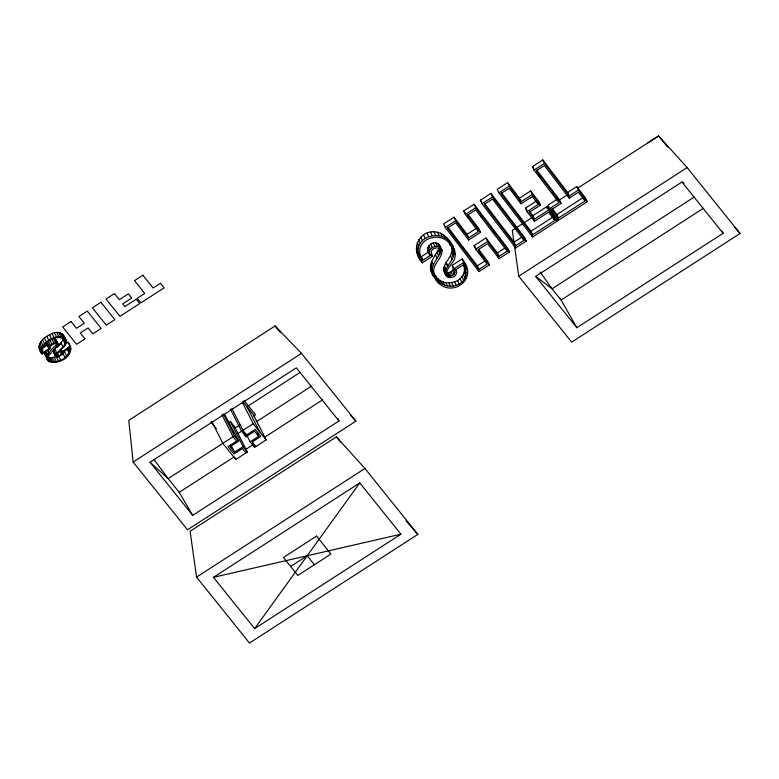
<?xml version="1.0" encoding="UTF-8"?>
<svg xmlns="http://www.w3.org/2000/svg" width="779" height="779" viewBox="0 0 779 779"><rect width="100%" height="100%" fill="white"/><g stroke="black" fill="none" stroke-linecap="round" stroke-linejoin="round"><path stroke-width="1.17" d="M47.85 357.951C53.089 367.912 71.512 356.879 69.73 347.57L63.411 351.65L62.038 354.727L57.607 357.045L55.66 356.412L53.313 351.426C55.319 346.285 61.687 343.987 63.313 338.583L65.436 342.77C63.81 348.174 57.442 350.472 55.445 355.613L55.66 356.412M462.113 258.949C481.042 280.557 446.903 301.395 434.351 277.275C427.856 268.414 436.824 259.952 440.583 252.221C441.391 246.213 432.121 246.787 431.215 251.87L432.335 256.301L422.247 262.805C407.027 246.174 424.526 223.222 443.757 235.015C450.233 240.312 456.114 248.608 455.004 257.343C453.592 263.331 447.224 267.061 446.533 273.195L448.305 275.659L449.629 276.214L452.687 275.357L454.167 274.042L454.858 272.523L453.894 268.804L463.748 262.445L462.113 258.949L452.258 265.308L454.858 272.523M420.115 259.173C408.936 236.173 445.082 225.783 453.446 247.722M433.338 271.978C438.285 295.241 475.472 287.792 463.641 264.617L455.832 269.661C459.785 276.642 447.01 281.443 445.228 273.546C445.189 264.967 456.845 259.027 452.93 249.884C446.007 226.874 409.403 238.218 422.51 260.449L430.32 255.405C422.033 247.566 435.899 236.378 440.466 247.079M430.32 255.405C425.607 247.897 439.921 241.948 442.102 250.575C442.258 259.232 430.446 265.396 434.565 274.607M435.695 276.866L434.059 273.371C440.895 290.577 470.312 282.456 463.398 264.071L465.034 267.567M434.351 277.275C425.587 267.197 433.776 257.742 438.947 248.725L440.583 252.221M66.127 343.5L68.124 342.215C82.856 364.689 24.256 372.352 56.945 344.337L56.185 343.364C53.663 343.432 50.723 345.175 50.022 347.677L50.197 348.797L42.037 354.065C34.948 346.743 42.154 337.862 49.574 334.853C57.071 329.605 65.037 333.12 66.497 341.932L65.348 345.272L56.77 354.367L56.4 355.195L57.101 356.178C59.311 356.266 61.823 354.581 62.466 352.439L61.22 349.45M42.037 354.065C37.499 342.877 61.775 329.089 66.497 341.932M446.094 275.357C436.853 264.324 458.627 255.424 450.145 244.031L452.93 249.884M47.032 357.532L44.812 354.241L45.046 351.933L47.168 356.12M57.734 343.198L54.705 338.398L57.967 344.006L56.624 346.47L48.269 355.993L47.996 358.097L48.911 360.044M48.999 348.69L46.876 344.503L47.237 342.293L49.359 346.48L48.999 348.69L42.689 352.76L41.628 350.667M448.305 275.659L446.669 272.163L447.993 272.718L451.051 271.861L453.222 269.028M254.636 628.595L359.771 482.922L400.932 534.199L254.636 628.595L213.475 577.317L359.771 482.922M648.079 142.742L658.596 135.955L687.127 167.573L740.05 233.496L571.669 342.137L518.746 276.204L514.286 244.46M64.842 357.23L62.719 353.043L66.293 349.489M49.359 346.48L53.887 343.072L56.828 342.585M56.828 347.765L61.492 343.227M42.368 347.415L46.876 344.503M43.984 347.239L46.029 345.925M62.281 351.543L70.246 346.402M275.094 325.973L128.798 420.368L133.121 462.035L187.515 529.798L355.896 421.157L301.502 353.393L275.094 325.973L280.479 332.565M477.585 229.844L478.403 231.587L468.734 237.829L467.098 234.333L454.021 217.205L443.641 223.904L445.276 227.4L479.007 271.579L489.378 264.889L487.751 261.393L478.442 249.202M478.403 231.587L465.336 214.459L463.7 210.963L474.07 204.273L507.801 248.452L509.437 251.948L499.057 258.647L487.605 243.652L477.936 249.893L489.378 264.889M480.351 200.222L490.926 193.396L524.647 237.585L526.283 241.081L515.708 247.907L481.987 203.718L480.351 200.222L481.812 202.141M519.476 198.168L530.665 190.952L532.3 194.448L521.112 201.664L519.476 198.168L507.616 182.627L497.236 189.326L498.872 192.822L532.602 237.001L557.043 221.236L555.408 217.74L546.907 206.61L532.846 215.686L534.482 219.181L548.543 210.106L546.907 206.61M576.752 186.6L585.633 198.236L587.269 201.732L558.485 220.301L549.604 208.665L558.903 202.667L534.063 170.114L532.427 166.618L542.807 159.929L567.648 192.471L569.283 195.967L578.388 190.095L576.752 186.6L567.648 192.471M445.276 227.4L455.657 220.7L454.021 217.205M465.336 214.459L475.706 207.769L474.07 204.273M481.987 203.718L492.562 196.892L490.926 193.396M498.872 192.822L509.252 186.123L507.616 182.627M534.063 170.114L544.443 163.424L542.807 159.929M428.684 251.909L420.874 256.953L419.345 253.866L422.51 260.449M422.627 258.015L420.611 259.31L422.247 262.805M467.098 234.333L476.767 228.091M521.073 203.796L532.261 196.571L538.26 204.439L527.071 211.654L534.443 221.314L548.504 212.239L554.775 220.457L532.573 234.781L501.072 193.504L509.213 188.255L521.073 203.796L519.437 200.3M497.392 252.932L505.532 247.673L507.168 251.169L499.027 256.427L497.392 252.932L485.969 237.965L474.06 245.648L475.696 249.144L487.118 264.11L478.978 269.359L447.477 228.091L455.618 222.833L468.685 239.961L480.604 232.278L478.968 228.783L468.072 214.507M527.071 211.654L525.436 208.159L536.624 200.943L538.26 204.439M133.121 462.035L301.502 353.393M530.665 190.952L538.815 201.625L540.451 205.12L529.262 212.346L534.482 219.181M475.696 249.144L487.605 241.461L485.969 237.965M557.267 199.171L547.968 205.169L549.604 208.665M150.035 462.239L296.341 367.844L338.972 420.952L192.676 515.347L150.035 462.239L168.186 478.598L179.219 492.338L192.676 515.347M531.96 217.662L512.3 230.35L513.955 242.103M546.77 208.1L548.689 206.873M558.991 200.222L567.579 194.682M577.336 188.391L658.596 135.955L667.661 147.124M536.819 170.182L559.488 199.882L561.123 203.377L551.824 209.385L558.465 218.081L585.01 200.953L584.192 199.21M561.123 203.377L536.264 170.805L544.375 165.567L569.245 198.139L578.369 192.257L585.01 200.953M248.335 405.82L299.876 372.576M228.49 422.802L230.399 421.575L235.394 427.807L239.883 424.915M478.978 269.359L477.342 265.863L485.483 260.614M522.797 237.683L524.014 240.302L515.708 245.667L514.072 242.172L522.388 236.806M532.573 234.781L530.937 231.285L553.139 216.961M558.465 218.081L556.829 214.585L583.374 197.457L581.894 195.529M253.555 416.093L255.551 414.808L244.012 400.435M223.31 413.892L234.44 435.851L168.186 478.598L153.823 459.308M238.335 433.338L241.393 431.371M242.639 401.331L253.438 414.788L266.155 439.882L254.567 447.36L250.147 441.859L258.706 436.337L254.587 431.206L246.028 436.727L241.617 431.225L253.214 423.747L242.61 402.831M256.642 421.536L311.542 386.111M224.556 414.301L238.705 441.167L230.146 446.688L234.567 452.19L243.116 446.669L230.399 421.575M179.219 492.338L234.119 456.922M245.297 449.707L253.438 444.458M264.617 437.243L322.564 399.851M518.746 276.204L687.127 167.573M211.713 421.371L222.843 443.329L235.794 459.474L247.391 451.995L234.664 426.892M722.191 231.1L723.126 233.291L576.83 327.686L535.67 276.409L681.966 182.013L684.011 183.114M694.264 197.019L552.038 288.785L535.67 276.409M336.401 436.863L190.105 531.259L196.551 577.112L249.475 643.045L417.856 534.404L364.932 468.481L336.401 436.863L340.998 442.521M703.33 208.324L561.114 300.081L552.038 288.785L540.207 272.095M196.551 577.112L364.932 468.481M290.645 566.45L307.199 555.758L314.404 564.736M49.944 361.018L47.821 356.831L50.606 357.804L56.292 356.782L58.415 360.969M213.475 577.317L400.932 534.199M53.537 352.225L56.468 356.967M446.124 273.468L443.592 270.05M350.219 414.895L355.896 421.157M734.519 227.147L740.05 233.496M406.005 520.791L417.856 534.404M681.966 182.013L723.126 233.291M253.214 423.747L266.155 439.882M255.94 446.474L252.269 441.888L260.819 436.367L255.23 429.395L246.67 434.916L242.999 430.329L231.86 408.371M234.44 435.851L238.705 441.167M243.116 446.669L247.391 451.995M246.008 452.881L242.473 448.48L233.914 454.001L228.033 446.669L236.592 441.148L233.057 436.746L221.927 414.779M211.041 421.994L216.358 428.616M578.388 190.095L587.269 201.732M544.443 163.424L569.283 195.967M532.427 166.618L533.888 168.537M539 175.236L540.47 177.154M552.399 208.782L556.829 214.585M550.704 208.753L552.068 210.544M548.543 210.106L557.043 221.236M532.3 194.448L540.451 205.12M529.584 211.411L532.846 215.686M509.252 186.123L521.112 201.664M511.063 189.326L512.455 191.157M525.436 208.159L526.906 210.087M501.637 192.89L530.937 231.285M492.562 196.892L526.283 241.081M493.808 199.375L495.278 201.294M524.014 240.302L492.513 199.025L484.197 204.39L515.708 245.667M484.762 203.777L514.072 242.172M475.706 207.769L509.437 251.948M480.624 215.043L482.094 216.961M493.078 231.363L494.548 233.281M507.168 251.169L475.667 209.902L467.527 215.15L480.604 232.278M487.605 241.461L499.027 256.427M463.7 210.963L465.151 212.871M467.332 215.725L468.783 217.623M455.657 220.7L468.734 237.829M461.966 229.805L463.417 231.714M474.06 245.648L475.482 247.518M479.767 253.126L481.198 255.006M448.042 227.468L477.342 265.863M434.526 276.438L431.41 271.238M418.479 255.678L420.076 258.404M463.748 262.445L465.715 265.863M560.004 298.133L576.83 327.686M246.962 406.716L259.68 431.809M257.119 433.202L258.706 436.337M252.445 443.173L254.567 447.36M246.972 435.588L250.147 441.859M243.905 432.54L246.028 436.727M230.487 409.267L241.617 431.225M230.857 444.877L234.567 452.19M234.732 457.38L235.794 459.474M70.889 347.853L68.124 342.215M69.506 346.217L71.093 349.362M63.313 334.882L66.234 340.452M69.019 346.782L70.081 348.875M62.038 333.655L64.16 337.843M69.019 348.125L70.081 350.219M60.519 332.837L62.651 337.025M67.607 347.385L69.73 351.572M62.972 339.712L65.095 343.899M58.756 332.429L60.879 336.616M66.897 348.778L69.029 352.965M56.75 332.429L58.873 336.616M60.889 342.682L63.011 346.869M64.453 351.611L66.575 355.799M54.53 332.828L56.653 337.015M60.869 349.294L62.466 352.439M57.967 344.006L55.611 339.011M52.135 333.636L54.257 337.823M60.577 350.199L62.174 353.335M53.41 338.359L55.533 342.546M59.808 351.125L61.405 354.27M55.552 343.062L56.614 345.155M51.765 338.884L53.887 343.072M49.574 334.853L51.696 339.04M57.295 352.78L58.892 355.915M58.941 356.84L60.538 359.986M54.715 348.963L56.838 353.15M50.343 341.017L51.93 344.152M56.292 353.091L57.889 356.227M46.837 336.47L48.96 340.657M53.712 350.336L55.835 354.523M48.249 341.134L50.372 345.321M53.313 351.426L55.445 355.613M44.461 338.154L46.584 342.341M54.277 357.444L56.4 361.631M46.779 343.422L48.902 347.609M52.359 357.785L54.481 361.972M42.504 339.858L44.627 344.045M47.47 349.995L49.067 353.14M50.606 357.804L52.738 361.992M45.737 350.589L47.86 354.776M49.096 357.483L51.219 361.67M40.966 341.582L43.088 345.769M39.846 343.335L41.969 347.522M44.773 353.101L46.896 357.288M47.568 358.583L49.165 361.719M44.812 354.241L48.006 360.628M39.164 345.058L41.287 349.255M38.95 346.733L41.073 350.92M39.193 348.33L41.326 352.517M568.018 195.519L569.245 198.139M557.667 218.558L558.485 220.301M553.957 218.714L554.775 220.457M533.625 219.561L534.443 221.314M531.375 234.382L532.602 237.001M514.89 246.154L515.708 247.907M497.83 256.028L499.057 258.647M467.458 237.342L468.685 239.961M477.371 268.083L479.007 271.579M464.08 262.367L467.001 269.144M464.235 266.876L465.871 270.371M464.518 269.534L466.154 273.03M454.79 250.965L451.81 244.226M464.235 272.066L465.871 275.562M449.619 240.867L451.255 244.363M454.488 252.406L455.306 254.158M446.766 237.585L448.402 241.081M451.947 248.647L453.582 252.143M449.317 243.34L450.135 245.083M463.388 274.442L465.024 277.937M452.093 250.819L453.729 254.314M443.757 235.015L445.393 238.51M451.654 253.156L453.29 256.651M461.996 276.652L463.632 280.148M440.602 233.174L442.238 236.67M450.535 255.901L452.171 259.397M460.038 278.697L461.674 282.193M455.296 269.086L456.523 271.705M437.301 232.045L438.937 235.54M452.258 265.308L454.761 270.78M457.536 280.576L459.162 284.072M452.531 270.547L454.167 274.042M433.913 231.655L435.549 235.151M439.57 245.249L442.102 250.575M451.051 271.861L452.687 275.357M437.691 243.457L439.327 246.953M439.395 248.073L440.622 250.692M446.289 262.62L447.925 266.116M445.958 263.059L447.594 266.554M454.702 282.076L456.338 285.572M430.495 232.025L432.131 235.521M435.539 242.649L437.175 246.145M449.454 272.611L451.09 276.107M438.295 250.487L439.931 253.983M447.993 272.718L449.629 276.214M444.342 265.649L445.978 269.144M433.173 242.834L434.809 246.33M451.839 282.962L453.475 286.458M437.009 252.493L438.645 255.989M445.851 271.832L447.078 274.451M443.553 267.976L445.189 271.472M446.533 274.344L447.759 276.964M427.048 233.145L428.684 236.641M430.641 244.022L432.277 247.518M448.947 283.225L450.583 286.721M435.393 254.704L437.029 258.2M428.83 245.609L430.456 249.105M446.016 282.874L447.652 286.37M423.581 235.015L425.207 238.51M431.108 253.672L432.335 256.301M427.885 247.479L429.521 250.974M443.154 281.94L444.79 285.435M427.837 249.592L429.472 253.087M420.728 237.225L422.364 240.721M431.566 261.286L433.202 264.782M440.476 280.43L442.112 283.926M437.973 278.356L439.609 281.852M430.631 264.062L432.267 267.557M435.646 275.708L437.282 279.203M418.576 239.708L420.212 243.204M437.934 281.131L438.752 282.874M430.329 266.496L431.965 269.992M434.935 277.305L436.162 279.934M430.612 268.804L432.248 272.299M417.135 242.483L418.771 245.979M416.395 245.531L418.031 249.027M416.366 248.793L418.002 252.289M417.067 252.172L418.703 255.668M338.076 418.781L338.972 420.952M42.689 352.76C40.625 342.974 58.376 332.205 65.154 340.647L65.436 342.77M465.365 265.649L465.774 267.752M71.084 321.561L62.7 326.976L76.615 344.308L85.008 338.894L80.276 333.013L88.105 327.959L92.828 333.85L101.221 328.436L87.306 311.094L78.913 316.508L84.307 323.227L76.478 328.28L71.084 321.561M100.929 302.301L92.38 307.822L106.295 325.155L114.844 319.643L100.929 302.301M114.425 293.595L106.032 299.009L119.956 316.342L139.714 303.596L136.208 299.224L124.835 306.566L122.683 303.878L131.729 298.045L128.369 293.858L119.323 299.691L114.425 293.595M142.878 275.24L134.494 280.654L144.738 293.42L137.221 298.269L140.882 302.836L164.165 287.821L160.493 283.254L153.132 288.006L142.878 275.24M316.566 536.098L283.439 557.472L297.841 575.418L330.968 554.044L316.566 536.098"/></g></svg>
